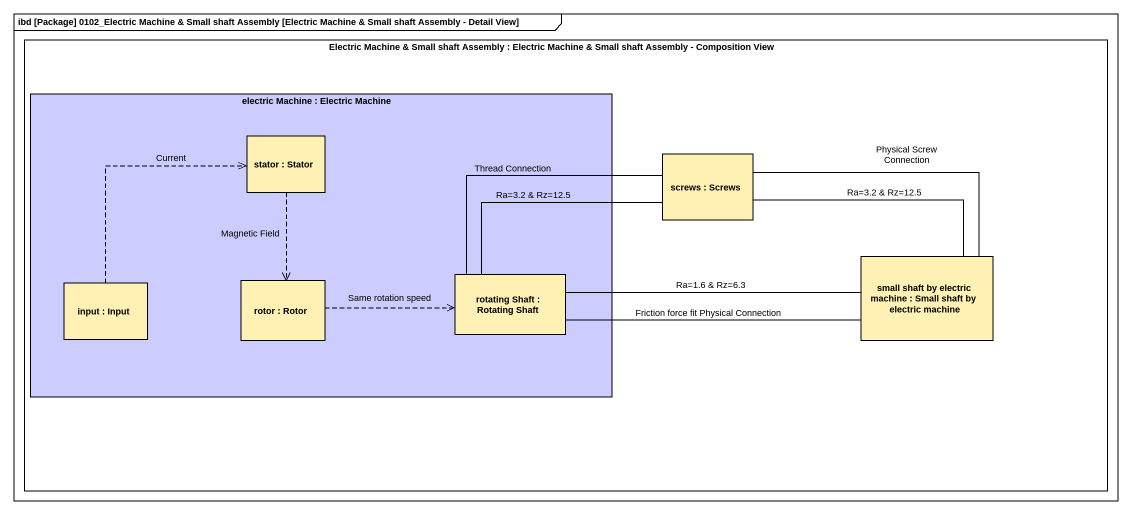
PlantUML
@startuml
mainframe ibd [Package] 0102_Electric Machine & Small shaft Assembly [Electric Machine & Small shaft Assembly - Detail View]
rectangle "Electric Machine & Small shaft Assembly : Electric Machine & Small shaft Assembly - Composition View" as Electric_Machine_Small {
  rectangle "electric Machine : Electric Machine" as electric_Machine #CCCCFF {
    rectangle "stator : Stator" as stator #FFF0B4
    rectangle "input : Input" as input #FFF0B4
    rectangle "rotor : Rotor" as rotor #FFF0B4
    rectangle "rotating Shaft : Rotating Shaft" as rotating_Shaft #FFF0B4
  }
  rectangle "screws : Screws" as screws #FFF0B4
  rectangle "small shaft by electric machine : Small shaft by electric machine" as small_shaft_by_electric #FFF0B4
}
stator ..> rotor : Magnetic Field
screws -right- small_shaft_by_electric : Physical Screw Connection
screws -right- small_shaft_by_electric : Ra=3.2 & Rz=12.5
input .up.> stator : Current
rotor .right.> rotating_Shaft : Same rotation speed
rotating_Shaft -right- screws : Thread Connection
rotating_Shaft -right- screws : Ra=3.2 & Rz=12.5
rotating_Shaft -right- small_shaft_by_electric : Ra=1.6 & Rz=6.3
rotating_Shaft -right- small_shaft_by_electric : Friction force fit Physical Connection
@enduml
